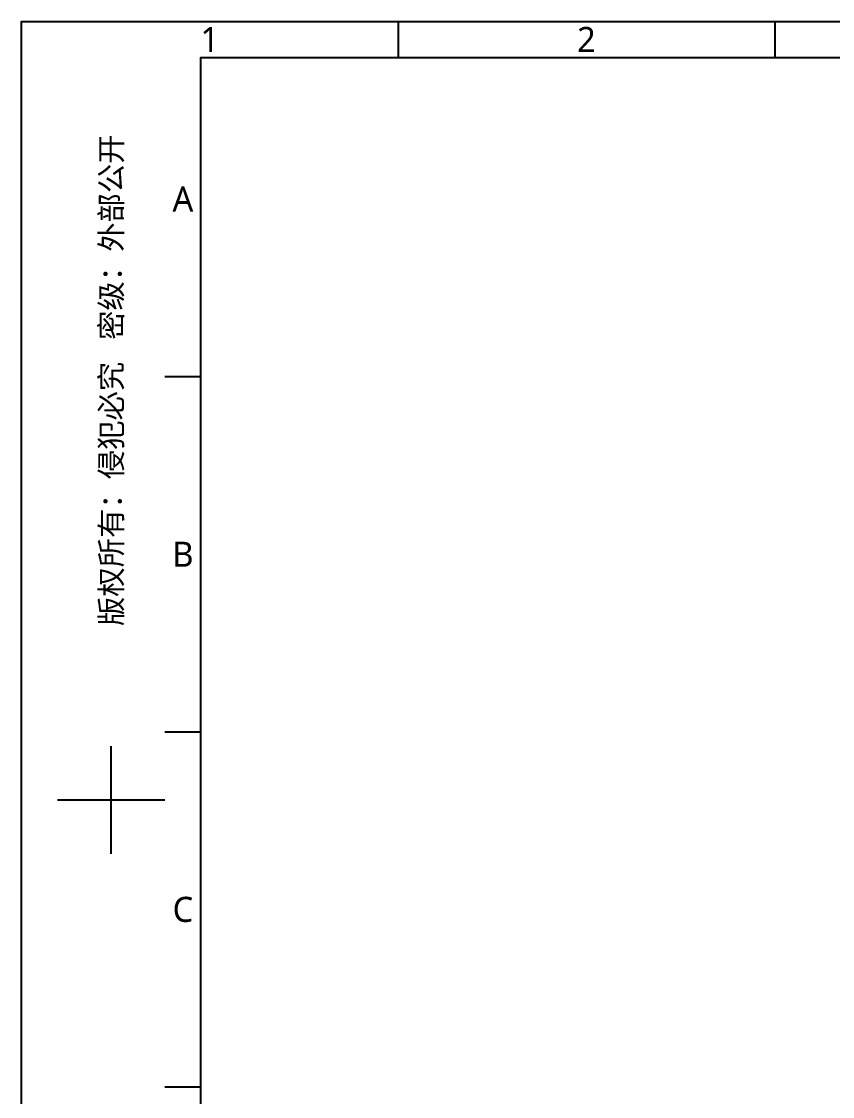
# Model space of a CAD drawing. Header units: millimetres. Extents: x 7426 to 8737, y 124 to 421.
# Drawn here: x 8317.2 to 8430.3, y 270.8 to 420.6 of the extents above; entities that cross this region are included whole.
import ezdxf
from ezdxf.enums import TextEntityAlignment as Align

# ---------------------------------------------------------------- set-up
doc = ezdxf.new("R2010")
doc.units = ezdxf.units.MM
doc.layers.add('模板', color=7, linetype='Continuous')
doc.styles.add('微软雅黑', font='msyh.ttc')

# ---------------------------------------------------------------- blocks, each defined once
blk = doc.blocks.new('图纸')
at = {"color": 2}
for p, q in [((6535.66, 1549.22), (6535.66, 1525.22)), ((6787.66, 1549.22), (6787.66, 1525.22)), ((6379.66, 1311.62), (6403.66, 1311.62)), ((6379.66, 1074.02), (6403.66, 1074.02)), ((6343.66, 992.42), (6343.66, 1064.42)), ((6307.66, 1028.42), (6379.66, 1028.42)), ((6379.66, 836.42), (6403.66, 836.42))]:
    blk.add_line(p, q, dxfattribs=at)
for points in [[(6283.66, 123.62), (6283.66, 1549.22), (8299.66, 1549.22), (8299.66, 123.62)], [(6403.66, 147.62), (6403.66, 1525.22), (8275.66, 1525.22), (8275.66, 147.62)]]:
    blk.add_lwpolyline(points, close=True, dxfattribs=at)
at = {"color": 2, "style": '微软雅黑'}
for s, p in [('1', (6409.66, 1537.22)), ('2', (6661.66, 1537.22)), ('A', (6391.66, 1430.42)), ('B', (6391.66, 1192.82)), ('C', (6391.66, 955.22))]:
    blk.add_text(s, height=16.8, dxfattribs=at).set_placement(p, align=Align.MIDDLE_CENTER)
blk.add_text('版权所有：侵犯必究   密级：外部公开', height=14.4, rotation=90, dxfattribs=at).set_placement((6343.66, 1309.22), align=Align.MIDDLE_CENTER)
blk.add_attdef('整机外形图', text='', height=19.2, dxfattribs=at).set_placement((7893.3, 256.65), align=Align.MIDDLE)
at = {"color": 7, "style": '微软雅黑'}
for tag, height, p in [('编号', 19.2, (8134.84, 252.67)), ('比例', 12, (7939.66, 171.62))]:
    blk.add_attdef(tag, text='', height=height, dxfattribs=at).set_placement(p, align=Align.MIDDLE)
at = {"style": '微软雅黑'}
for tag, p in [('当前页', (8047.3, 207.62)), ('总页数', (8192.77, 207.62))]:
    blk.add_attdef(tag, text='', height=12, dxfattribs=at).set_placement(p, align=Align.MIDDLE)

msp = doc.modelspace()

# ---------------------------------------------------------------- block references
at = {"layer": '模板', "xscale": 0.208333, "yscale": 0.208333, "zscale": 0.208333}
msp.add_blockref('图纸', (7008.1184, 97.868), dxfattribs=at)

doc.saveas('drawing.dxf')
